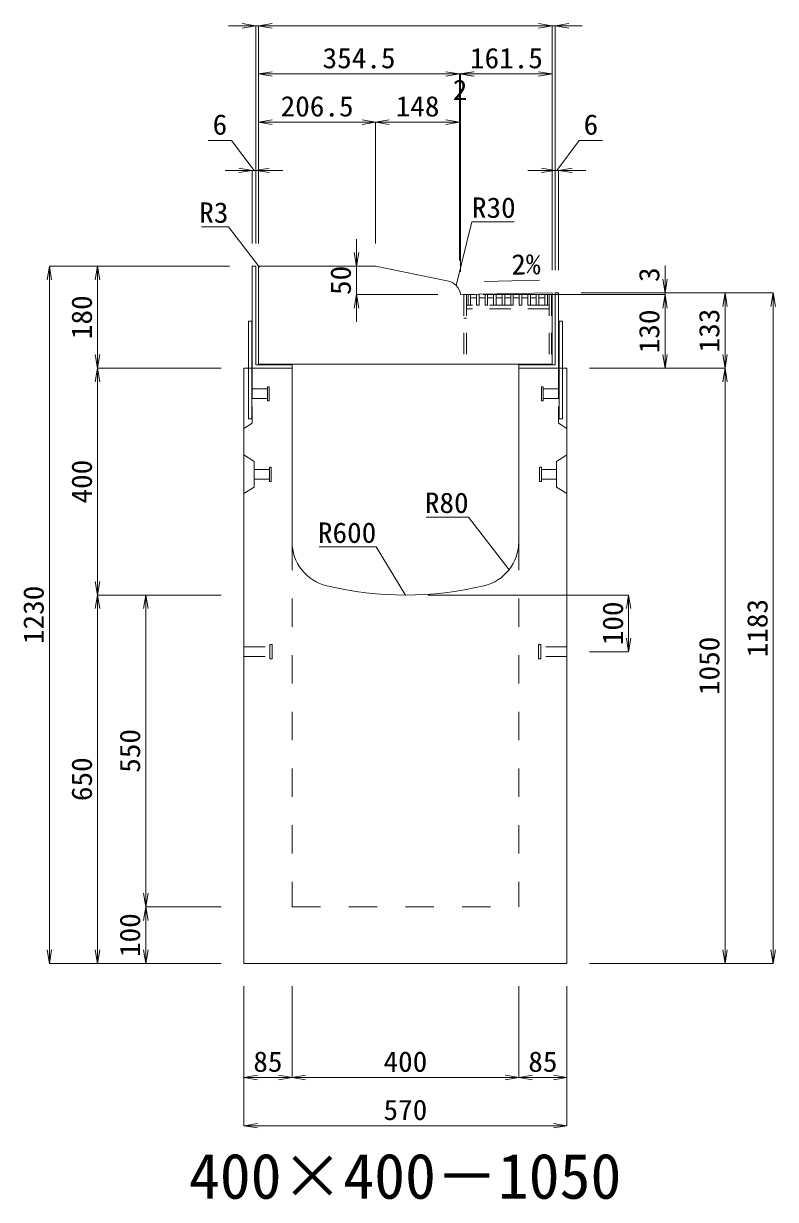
# Model space of a CAD drawing. Units: millimetres at full size. Extents: x -1809 to 57027, y -20349 to 17321.
# Drawn here: x 36395 to 37721, y -7612 to -5538 of the extents above; entities that cross this region are included whole.
import ezdxf
from ezdxf.enums import TextEntityAlignment as Align

# ---------------------------------------------------------------- set-up
doc = ezdxf.new("R2010")
doc.units = ezdxf.units.MM
doc.header["$LTSCALE"] = 50
for name, pattern in [('USER1', [2, 1, -1]), ('USER2', [1.35, 0.75, -0.6]), ('USER3', [1.35, 0.75, -0.6])]:
    doc.linetypes.add(name, pattern=pattern)
for name, color, linetype, lineweight in [('インサート', 3, 'USER2', 9), ('受枠', 3, 'Continuous', 5), ('寸法線', 7, 'Continuous', 13), ('引出線', 4, 'Continuous', 13), ('本体', 2, 'Continuous', 13), ('ｸﾞﾚｰﾁﾝｸﾞ', 7, 'USER3', 9)]:
    doc.layers.add(name, color=color, linetype=linetype, lineweight=lineweight)
doc.layers.add('文字', color=7, linetype='Continuous')
doc.styles.add('ＭＳ 明朝', font='')
doc.styles.get('ＭＳ 明朝').set_extended_font_data('MS Mincho')

# ---------------------------------------------------------------- blocks, each defined once
blk = doc.blocks.new('open_arrow')
at = {"color": 0, "linetype": 'Continuous', "lineweight": -2}
blk.add_lwpolyline([(7.5, 1.25), (0, 0), (7.5, -1.25)], dxfattribs=at)

msp = doc.modelspace()

# ---------------------------------------------------------------- linework, layer by layer
at = {"layer": 'インサート'}
for p, q in [((36828.24, -6178.55), (36825.24, -6178.55)), ((36825.24, -6178.55), (36825.24, -6203.55)), ((36828.24, -6203.55), (36828.24, -6178.55)), ((37308.24, -6178.55), (37311.24, -6178.55)), ((37308.24, -6203.55), (37308.24, -6178.55)), ((37311.24, -6178.55), (37311.24, -6203.55)), ((36798.24, -6182.55), (36825.24, -6182.55)), ((36798.24, -6182.55), (36798.24, -6199.55)), ((36798.24, -6199.55), (36825.24, -6199.55)), ((37338.24, -6182.55), (37311.24, -6182.55)), ((37338.24, -6199.55), (37311.24, -6199.55)), ((37338.24, -6182.55), (37338.24, -6199.55)), ((36825.24, -6203.55), (36828.24, -6203.55)), ((37311.24, -6203.55), (37308.24, -6203.55)), ((36801.44, -6324.55), (36828.44, -6324.55)), ((36801.44, -6324.55), (36801.44, -6341.55)), ((36831.44, -6320.55), (36828.44, -6320.55)), ((36828.44, -6320.55), (36828.44, -6345.55)), ((36831.44, -6345.55), (36831.44, -6320.55)), ((37305.04, -6320.55), (37308.04, -6320.55)), ((37305.04, -6345.55), (37305.04, -6320.55)), ((37308.04, -6320.55), (37308.04, -6345.55)), ((37335.04, -6324.55), (37308.04, -6324.55)), ((37335.04, -6324.55), (37335.04, -6341.55)), ((36801.44, -6341.55), (36828.44, -6341.55)), ((36828.44, -6345.55), (36831.44, -6345.55)), ((37308.04, -6345.55), (37305.04, -6345.55)), ((37335.04, -6341.55), (37308.04, -6341.55)), ((36783.24, -6637.55), (36829.24, -6637.55)), ((36783.24, -6654.55), (36783.24, -6637.55)), ((36829.24, -6658.55), (36829.24, -6633.55)), ((36829.24, -6633.55), (36833.24, -6633.55)), ((36833.24, -6658.55), (36833.24, -6633.55)), ((37303.24, -6633.55), (37307.24, -6633.55)), ((37303.24, -6633.55), (37303.24, -6658.55)), ((37307.24, -6633.55), (37307.24, -6658.55)), ((37353.24, -6637.55), (37307.24, -6637.55)), ((37353.24, -6637.55), (37353.24, -6654.55)), ((36783.24, -6654.55), (36829.24, -6654.55)), ((36833.24, -6658.55), (36829.24, -6658.55)), ((37307.24, -6658.55), (37303.24, -6658.55)), ((37353.24, -6654.55), (37307.24, -6654.55))]:
    msp.add_line(p, q, dxfattribs=at)
at = {"layer": '受枠'}
for p, q in [((36804.24, -5966.05), (36798.24, -5966.05)), ((36798.24, -6146.05), (36798.24, -5966.05)), ((36804.24, -6140.05), (36804.24, -5966.05)), ((37332.24, -6140.05), (37332.24, -6013.05)), ((37332.24, -6013.05), (37338.24, -6013.05)), ((37338.24, -6146.05), (37338.24, -6013.05)), ((36791.24, -6063.05), (36791.24, -6235.05)), ((36797.24, -6063.05), (36791.24, -6063.05)), ((36797.24, -6063.05), (36797.24, -6235.05)), ((37339.24, -6063.05), (37339.24, -6235.05)), ((37339.24, -6063.05), (37345.24, -6063.05)), ((37345.24, -6063.05), (37345.24, -6235.05)), ((36868.24, -6140.05), (36804.24, -6140.05)), ((36868.24, -6146.05), (36868.24, -6140.05)), ((37268.24, -6146.05), (37268.24, -6140.05)), ((37268.24, -6140.05), (37332.24, -6140.05)), ((36868.24, -6146.05), (36798.24, -6146.05)), ((37338.24, -6146.05), (37268.24, -6146.05)), ((36791.24, -6235.05), (36797.24, -6235.05)), ((37345.24, -6235.05), (37339.24, -6235.05))]:
    msp.add_line(p, q, dxfattribs=at)
at = {"layer": '寸法線'}
for p, q in [((36857.24, -5541.93), (36756.24, -5541.93)), ((36804.24, -5926.03), (36804.24, -5541.93)), ((37327.24, -5541.93), (36809.24, -5541.93)), ((36809.24, -5926.03), (36809.24, -5541.93)), ((36809.24, -5926.03), (36809.24, -5541.93)), ((37279.24, -5541.93), (37380.24, -5541.93)), ((37327.24, -5973.23), (37327.24, -5541.93)), ((37327.24, -5973.23), (37327.24, -5541.93)), ((37332.24, -5973.03), (37332.24, -5541.93)), ((37211.74, -5626.93), (36809.24, -5626.93)), ((36809.24, -5926.03), (36809.24, -5626.93)), ((37213.67, -5626.93), (37115.74, -5626.93)), ((37163.74, -5956.03), (37163.74, -5626.93)), ((37327.24, -5626.93), (37165.67, -5626.93)), ((37165.67, -5976.03), (37165.67, -5626.93)), ((37327.24, -5973.23), (37327.24, -5626.93)), ((36809.24, -5711.93), (37015.74, -5711.93)), ((36809.24, -5926.03), (36809.24, -5711.93)), ((37015.74, -5926.03), (37015.74, -5711.93)), ((37015.74, -5711.93), (37163.74, -5711.93)), ((37015.74, -5926.03), (37015.74, -5711.93)), ((37163.74, -5956.03), (37163.74, -5711.93)), ((37163.74, -5956.03), (37163.74, -5717.95)), ((37165.67, -5976.03), (37165.67, -5717.95)), ((36761.62, -5744.13), (36720.39, -5744.13)), ((36801.24, -5796.93), (36761.62, -5744.13)), ((37335.24, -5796.93), (37374.86, -5744.13)), ((37374.86, -5744.13), (37416.09, -5744.13)), ((36852.24, -5796.93), (36750.24, -5796.93)), ((36798.24, -5926.03), (36798.24, -5796.93)), ((36804.24, -5926.03), (36804.24, -5796.93)), ((37284.24, -5796.93), (37386.24, -5796.93)), ((37332.24, -5973.03), (37332.24, -5796.93)), ((37338.24, -5973.03), (37338.24, -5796.93)), ((36982.08, -6064.11), (36982.08, -5918.05)), ((36440.3, -7196.05), (36440.3, -5966.05)), ((36758.22, -5966.05), (36440.3, -5966.05)), ((36525.3, -5966.05), (36525.3, -6146.05)), ((36758.22, -5966.05), (36525.3, -5966.05)), ((36982.08, -5966.05), (36975.72, -5966.05)), ((37526.18, -6064.05), (37526.18, -5965.05)), ((37378.26, -6013.05), (37632.02, -6013.05)), ((37378.26, -6013.05), (37717.02, -6013.05)), ((37378.26, -6013.05), (37526.18, -6013.05)), ((37632.02, -6013.05), (37632.02, -6146.05)), ((37717.02, -6013.05), (37717.02, -7196.05)), ((37125.66, -6016.11), (36982.08, -6016.11)), ((37205.69, -6016.05), (37526.18, -6016.05)), ((37205.69, -6016.05), (37526.18, -6016.05)), ((37526.18, -6146.05), (37526.18, -6016.05)), ((36743.22, -6146.05), (36525.3, -6146.05)), ((36525.3, -6146.05), (36525.3, -6546.05)), ((36743.22, -6146.05), (36525.3, -6146.05)), ((37393.26, -6146.05), (37632.02, -6146.05)), ((37393.26, -6146.05), (37632.02, -6146.05)), ((37393.26, -6146.05), (37526.18, -6146.05)), ((37632.02, -6146.05), (37632.02, -7196.05)), ((36743.22, -6546.05), (36525.3, -6546.05)), ((36525.3, -7196.05), (36525.3, -6546.05)), ((36743.22, -6546.05), (36525.3, -6546.05)), ((36610.3, -6546.05), (36610.3, -7096.05)), ((36743.22, -6546.05), (36610.3, -6546.05)), ((37108.26, -6546.05), (37462.02, -6546.05)), ((37462.02, -6546.05), (37462.02, -6646.05)), ((37393.26, -6646.05), (37462.02, -6646.05)), ((36743.22, -7096.05), (36610.3, -7096.05)), ((36610.3, -7096.05), (36610.3, -7196.05)), ((36743.22, -7096.05), (36610.3, -7096.05)), ((36743.22, -7196.05), (36440.3, -7196.05)), ((36743.22, -7196.05), (36525.3, -7196.05)), ((36743.22, -7196.05), (36610.3, -7196.05)), ((37393.26, -7196.05), (37632.02, -7196.05)), ((37393.26, -7196.05), (37717.02, -7196.05)), ((36783.24, -7236.07), (36783.24, -7397.21)), ((36783.24, -7236.07), (36783.24, -7482.21)), ((36868.24, -7236.07), (36868.24, -7397.21)), ((36868.24, -7236.07), (36868.24, -7397.21)), ((37268.24, -7236.07), (37268.24, -7397.21)), ((37268.24, -7236.07), (37268.24, -7397.21)), ((37353.24, -7236.07), (37353.24, -7397.21)), ((37353.24, -7236.07), (37353.24, -7482.21)), ((36783.24, -7397.21), (36868.24, -7397.21)), ((36868.24, -7397.21), (37268.24, -7397.21)), ((37268.24, -7397.21), (37353.24, -7397.21)), ((36783.24, -7482.21), (37353.24, -7482.21))]:
    msp.add_line(p, q, dxfattribs=at)
at = {"layer": '引出線'}
for points in [[(37157.65, -6000.19), (37185.55, -5887.86), (37260.23, -5887.86)], [(36810.12, -5966.93), (36756.07, -5896.57), (36708.34, -5896.57)], [(37207, -5992.9), (37255.74, -5991.93), (37304.49, -5990.95)], [(37251, -6501.63), (37179.74, -6408.52), (37105.07, -6408.52)], [(37068.24, -6546.05), (37016.88, -6461.3), (36915.87, -6461.3)]]:
    msp.add_lwpolyline(points, dxfattribs=at)
at = {"layer": '本体', "lineweight": 20}
for p, q in [((36809.24, -5966.05), (36809.24, -6139.05)), ((37015.74, -5966.05), (36809.24, -5966.05)), ((37142.05, -5991.66), (37015.74, -5966.05)), ((37165.67, -6016.05), (37327.24, -6013.25)), ((37327.24, -6139.05), (37327.24, -6013.25)), ((37327.24, -6139.05), (36809.24, -6139.05))]:
    msp.add_line(p, q, dxfattribs=at)
at = {"layer": '本体'}
for p, q in [((36783.24, -6146.05), (36783.24, -7196.05)), ((36868.24, -6146.05), (36783.24, -6146.05)), ((36868.24, -6146.05), (36868.24, -6452.02)), ((37268.24, -6452.02), (37268.24, -6146.05)), ((37353.24, -6146.05), (37268.24, -6146.05)), ((37353.24, -7196.05), (37353.24, -6146.05)), ((36783.24, -7196.05), (37353.24, -7196.05))]:
    msp.add_line(p, q, dxfattribs=at)
at = {"layer": '本体', "linetype": 'USER2', "lineweight": 9}
for p, q in [((36798.24, -6146.05), (36798.24, -6243.05)), ((37338.24, -6146.05), (37338.24, -6243.05)), ((36798.24, -6243.05), (36783.24, -6252.55)), ((37338.24, -6243.05), (37353.24, -6252.55))]:
    msp.add_line(p, q, dxfattribs=at)
at = {"layer": '本体', "lineweight": 9}
for p, q in [((36783.24, -6299.05), (36801.44, -6310.55)), ((37353.24, -6299.05), (37335.04, -6310.55)), ((36801.44, -6310.55), (36801.44, -6355.55)), ((37335.04, -6310.55), (37335.04, -6355.55)), ((36783.24, -6367.05), (36801.44, -6355.55)), ((37353.24, -6367.05), (37335.04, -6355.55))]:
    msp.add_line(p, q, dxfattribs=at)
at = {"layer": '本体', "linetype": 'USER1', "lineweight": 15}
for p, q in [((36868.24, -6452.02), (36868.24, -7096.05)), ((37268.24, -6452.02), (37268.24, -7096.05)), ((36868.24, -7096.05), (37268.24, -7096.05))]:
    msp.add_line(p, q, dxfattribs=at)
at = {"layer": '本体', "lineweight": 20}
for centre, radius, start, end in [((36812.24, -5969.05), 3, 90, 180), ((37136.09, -6021.06), 30, 9.60388, 78.54131)]:
    msp.add_arc(centre, radius, start, end, dxfattribs=at)
at = {"layer": '本体'}
for centre, radius, start, end in [((36948.24, -6452.02), 80, 180, 256.65764), ((37188.24, -6452.02), 80, 283.34236, 0), ((37068.24, -5946.05), 600, 256.65764, 283.34236)]:
    msp.add_arc(centre, radius, start, end, dxfattribs=at)
at = {"layer": 'ｸﾞﾚｰﾁﾝｸﾞ'}
for p, q in [((37171.24, -6016.05), (37171.24, -6139.05)), ((37326.24, -6016.05), (37171.24, -6016.05)), ((37175.74, -6016.05), (37175.74, -6139.05)), ((37321.74, -6035.05), (37175.74, -6035.05)), ((37178.74, -6035.05), (37178.74, -6016.05)), ((37178.74, -6035.05), (37183.24, -6035.05)), ((37183.2, -6022.05), (37193.8, -6022.05)), ((37183.24, -6035.05), (37183.24, -6016.05)), ((37193.8, -6035.05), (37193.8, -6016.05)), ((37193.8, -6035.05), (37198.3, -6035.05)), ((37198.25, -6022.05), (37208.85, -6022.05)), ((37198.3, -6035.05), (37198.3, -6016.05)), ((37208.85, -6035.05), (37208.85, -6016.05)), ((37208.85, -6035.05), (37213.35, -6035.05)), ((37213.31, -6022.05), (37223.91, -6022.05)), ((37213.35, -6035.05), (37213.35, -6016.05)), ((37223.91, -6035.05), (37223.91, -6016.05)), ((37223.91, -6035.05), (37228.41, -6035.05)), ((37228.36, -6022.05), (37238.96, -6022.05)), ((37228.41, -6035.05), (37228.41, -6016.05)), ((37238.96, -6035.05), (37238.96, -6016.05)), ((37238.96, -6035.05), (37243.46, -6035.05)), ((37243.42, -6022.05), (37254.02, -6022.05)), ((37243.46, -6035.05), (37243.46, -6016.05)), ((37254.02, -6035.05), (37254.02, -6016.05)), ((37254.02, -6035.05), (37258.52, -6035.05)), ((37258.47, -6022.05), (37269.07, -6022.05)), ((37258.52, -6035.05), (37258.52, -6016.05)), ((37269.07, -6035.05), (37269.07, -6016.05)), ((37269.07, -6035.05), (37273.57, -6035.05)), ((37273.53, -6022.05), (37284.13, -6022.05)), ((37273.57, -6035.05), (37273.57, -6016.05)), ((37284.13, -6035.05), (37284.13, -6016.05)), ((37284.13, -6035.05), (37288.63, -6035.05)), ((37288.59, -6022.05), (37299.19, -6022.05)), ((37288.63, -6035.05), (37288.63, -6016.05)), ((37299.19, -6035.05), (37299.19, -6016.05)), ((37299.19, -6035.05), (37303.69, -6035.05)), ((37303.69, -6035.05), (37303.69, -6016.05)), ((37303.69, -6022.05), (37314.24, -6022.05)), ((37314.24, -6035.05), (37314.24, -6016.05)), ((37314.24, -6035.05), (37318.74, -6035.05)), ((37318.74, -6035.05), (37318.74, -6016.05)), ((37321.74, -6016.05), (37321.74, -6139.05)), ((37326.24, -6016.05), (37326.24, -6139.05)), ((37321.74, -6041.05), (37175.74, -6041.05)), ((37175.74, -6057.55), (37171.24, -6057.55))]:
    msp.add_line(p, q, dxfattribs=at)

# ---------------------------------------------------------------- block references
at = {"layer": '寸法線', "xscale": 3.2, "yscale": 3.2}
for p, rotation in [((36804.24, -5541.93), 180), ((37327.24, -5541.93), 180), ((37327.24, -5541.93), 180), ((37163.74, -5626.93), 180), ((37327.24, -5626.93), 180), ((37015.74, -5711.93), 180), ((37163.74, -5711.93), 180), ((36798.24, -5796.93), 180), ((37332.24, -5796.93), 180), ((36982.08, -5966.05), 90), ((36440.3, -5966.05), 270), ((36525.3, -5966.05), 270), ((37526.18, -6013.05), 90), ((37632.02, -6013.05), 270), ((37717.02, -6013.05), 270), ((36982.08, -6016.11), 270), ((37526.18, -6016.05), 270), ((37526.18, -6016.05), 270), ((36525.3, -6146.05), 90), ((37526.18, -6146.05), 90), ((37632.02, -6146.05), 90), ((36525.3, -6146.05), 270), ((37632.02, -6146.05), 270), ((36525.3, -6546.05), 90), ((36525.3, -6546.05), 270), ((36610.3, -6546.05), 270), ((37462.02, -6546.05), 270), ((37462.02, -6646.05), 90), ((36610.3, -7096.05), 90), ((36610.3, -7096.05), 270), ((36440.3, -7196.05), 90), ((36525.3, -7196.05), 90), ((36610.3, -7196.05), 90), ((37632.02, -7196.05), 90), ((37717.02, -7196.05), 90), ((36868.24, -7397.21), 180), ((37268.24, -7397.21), 180), ((37353.24, -7397.21), 180), ((37353.24, -7482.21), 180)]:
    msp.add_blockref('open_arrow', p, dxfattribs=dict(at, rotation=rotation))
for p in [(36809.24, -5541.93), (36809.24, -5541.93), (37332.24, -5541.93), (36809.24, -5626.93), (37163.74, -5626.93), (37165.67, -5626.93), (37165.67, -5626.93), (36809.24, -5711.93), (37015.74, -5711.93), (36804.24, -5796.93), (37338.24, -5796.93), (36783.24, -7397.21), (36868.24, -7397.21), (37268.24, -7397.21), (36783.24, -7482.21)]:
    msp.add_blockref('open_arrow', p, dxfattribs=at)
at = {"layer": '引出線', "xscale": 0.0533, "yscale": 0.0533}
for p, rotation in [((36810.12, -5966.93), 127.5), ((37207, -5992.9), 1.1), ((37157.65, -6000.19), 76), ((37251, -6501.63), 127.4), ((37068.24, -6546.05), 121.2)]:
    msp.add_blockref('open_arrow', p, dxfattribs=dict(at, rotation=rotation))

# ---------------------------------------------------------------- texts
at = {"layer": '寸法線', "style": 'ＭＳ 明朝', "width": 1.05}
for s, p in [('354.5', (36986.49, -5598.91)), ('161.5', (37246.46, -5598.91)), ('2', (37164.71, -5654.95)), ('206.5', (36912.49, -5683.91)), ('148', (37089.74, -5683.91)), ('6', (36741.01, -5716.11)), ('6', (37395.47, -5716.11)), ('85', (36825.74, -7369.19)), ('400', (37068.24, -7369.19)), ('85', (37310.74, -7369.19)), ('570', (37068.24, -7454.19))]:
    msp.add_text(s, height=36.03, dxfattribs=at).set_placement(p, align=Align.MIDDLE_CENTER)
for s, p in [('50', (36954.06, -5991.08)), ('3', (37498.16, -5980.99)), ('180', (36497.28, -6056.05)), ('130', (37498.16, -6081.05)), ('133', (37604, -6079.55)), ('400', (36497.28, -6346.05)), ('1230', (36412.28, -6581.05)), ('100', (37434, -6596.05)), ('1183', (37689, -6604.55)), ('1050', (37604, -6671.05)), ('550', (36582.28, -6821.05)), ('650', (36497.28, -6871.05)), ('100', (36582.28, -7146.05))]:
    msp.add_text(s, height=36.03, rotation=90, dxfattribs=at).set_placement(p, align=Align.MIDDLE_CENTER)
at = {"layer": '引出線', "style": 'ＭＳ 明朝', "width": 1.05}
msp.add_text('R30', height=36.03, dxfattribs=at).set_placement((37185.55, -5844.66), align=Align.TOP_LEFT)
for s, p in [('R3', (36756.07, -5853.37)), ('R80', (37179.74, -6365.32)), ('R600', (37016.88, -6418.1))]:
    msp.add_text(s, height=36.03, dxfattribs=at).set_placement(p, align=Align.TOP_RIGHT)
msp.add_text('2%', height=36.03, rotation=1.146, dxfattribs=at).set_placement((37254.81, -5945.04), align=Align.TOP_LEFT)
at = {"layer": '文字', "style": 'ＭＳ 明朝'}
msp.add_text('400×400－1050', height=80.06, dxfattribs=at).set_placement((37067.76, -7571.03), align=Align.MIDDLE_CENTER)

doc.saveas('drawing.dxf')
